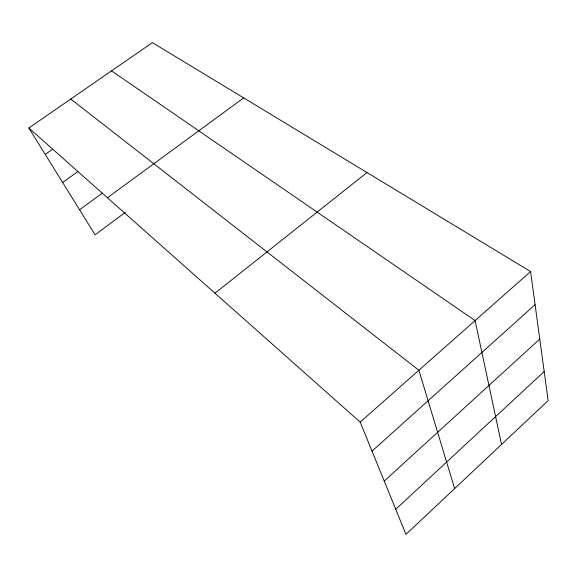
<?xml version="1.0" encoding="UTF-8"?>
<svg xmlns="http://www.w3.org/2000/svg" width="577" height="577" viewBox="0 0 577 577"><rect width="100%" height="100%" fill="white"/><g stroke="black" fill="none" stroke-linecap="round" stroke-linejoin="round"><path stroke-width="0.87" d="M395.735 509.267L544.19 371.53M384.239 481.081L539.769 339.031M372.021 451.142L535.088 304.685M530.58 271.558L548.15 400.604L405.97 534.36L360.178 422.112L530.58 271.558L152.393 42.64L28.85 127.993L95.09 234.81L125.274 212.408M214.954 293.195L366.994 172.537M107.423 197.745L243.696 97.91M79.568 209.79L102.432 193.1M62.641 182.491L77.888 171.564M45.222 154.398L52.471 149.299M111.527 70.877L475.095 320.581L501.543 444.449M70.755 99.042L418.88 370.246L454.626 488.582M28.85 127.993L360.178 422.112"/></g></svg>
